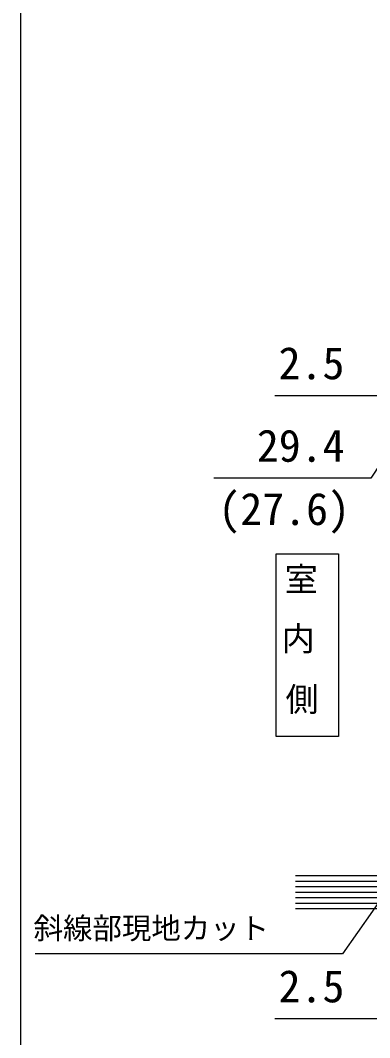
# Model space of a CAD drawing. Units: millimetres, scale not verified. Extents: x -700 to 700, y -1045 to 1039.
# Drawn here: x -700 to -573, y 302.7 to 672.5 of the extents above; entities that cross this region are included whole.
import ezdxf
from ezdxf.enums import TextEntityAlignment as Align

# ---------------------------------------------------------------- set-up
doc = ezdxf.new("R2010")
doc.units = ezdxf.units.MM
doc.header["$LTSCALE"] = 6
for name, color, linetype in [('0-2_USER1', 3, 'Continuous'), ('0-7_YKK_D', 6, 'Continuous'), ('0-8_YKK_ZWAK', 7, 'Continuous'), ('0-9_YSS_K', 3, 'Continuous')]:
    doc.layers.add(name, color=color, linetype=linetype)
doc.styles.add('ＭＳ ゴシック', font='')
doc.styles.get('ＭＳ ゴシック').set_extended_font_data('MS Gothic')

msp = doc.modelspace()

# ---------------------------------------------------------------- linework, layer by layer
at = {"layer": '0-2_USER1'}
msp.add_lwpolyline([(-607.037, 478.578), (-584.353, 478.578), (-584.353, 412.155), (-607.037, 412.155)], close=True, dxfattribs=at)
at = {"layer": '0-7_YKK_D'}
for p, q in [((-570, 536.046), (-607.436, 536.046)), ((-570, 309.546), (-607.436, 309.546))]:
    msp.add_line(p, q, dxfattribs=at)
for points in [[(-552.8, 536.046), (-572.623, 506.046), (-629.714, 506.046)], [(-570, 351.546), (-571.95, 348.76), (-582.864, 333.174), (-694.609, 333.174)]]:
    msp.add_lwpolyline(points, dxfattribs=at)
at = {"layer": '0-8_YKK_ZWAK'}
msp.add_line((-700, 995.4), (-700, -1044.6), dxfattribs=at)
at = {"layer": '0-9_YSS_K'}
for p, q in [((-567.5, 361.546), (-600, 361.546)), ((-567.5, 359.546), (-600, 359.546)), ((-567.5, 357.546), (-600, 357.546)), ((-567.5, 355.546), (-600, 355.546)), ((-567.5, 353.546), (-600, 353.546)), ((-567.5, 351.546), (-600, 351.546)), ((-567.5, 349.546), (-600, 349.546))]:
    msp.add_line(p, q, dxfattribs=at)

# ---------------------------------------------------------------- texts
at = {"layer": '0-2_USER1', "style": 'ＭＳ ゴシック'}
for s, p in [('室', (-603.886, 462.364)), ('内', (-604.977, 440.727)), ('側', (-603.614, 418.682))]:
    msp.add_text(s, height=8.798, dxfattribs=at).set_placement(p, align=Align.BOTTOM_LEFT)
at = {"layer": '0-7_YKK_D', "style": 'ＭＳ ゴシック'}
for s, height, p in [('2.5', 11.73, (-606.118, 538.546)), ('29.4', 11.73, (-614.032, 508.546)), ('(27.6)', 11.73, (-628.032, 485.546)), ('斜線部現地カット', 7.845, (-695.177, 336.239)), ('2.5', 11.73, (-606.118, 312.046))]:
    msp.add_text(s, height=height, dxfattribs=at).set_placement(p, align=Align.BOTTOM_LEFT)

doc.saveas('drawing.dxf')
